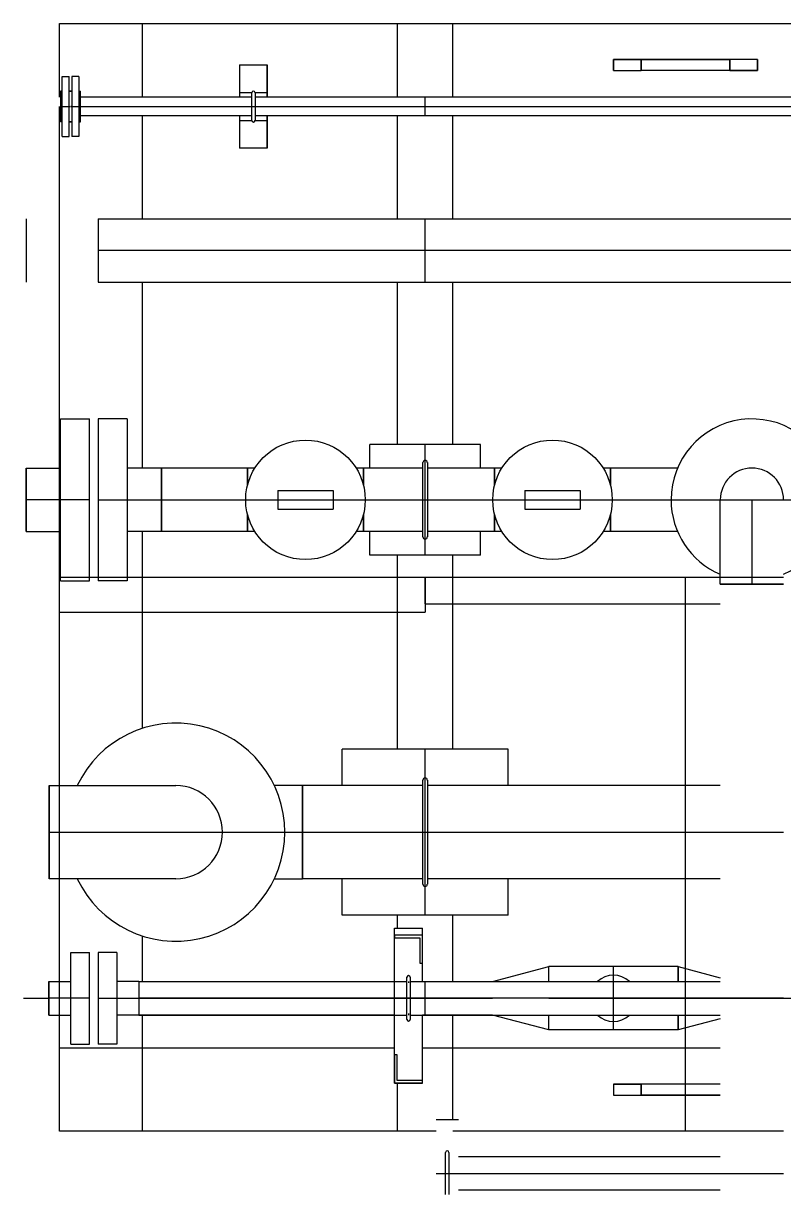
# Model space of a CAD drawing. Header units: inches. Extents: x 517790 to 538444, y 301815 to 302461.
# Drawn here: x 517886.308 to 517887.727, y 302300.902 to 302303.086 of the extents above; entities that cross this region are included whole.
import ezdxf

# ---------------------------------------------------------------- set-up
doc = ezdxf.new("R2010")
doc.units = ezdxf.units.IN
doc.header["$MEASUREMENT"] = 0
doc.layers.add('硅胶总平面底图 工艺装置区', color=253, linetype='Continuous')

msp = doc.modelspace()

# ---------------------------------------------------------------- linework, layer by layer
at = {"layer": '硅胶总平面底图 工艺装置区', "color": 253, "linetype": 'Continuous', "lineweight": -3}
for p, q in [((517886.3758, 302302.9487), (517886.3758, 302303.0865)), ((517886.3758, 302303.0865), (517892.7988, 302303.0865)), ((517886.3758, 302303.0865), (517886.5308, 302303.0865)), ((517886.3758, 302302.9487), (517886.3758, 302303.0865)), ((517886.5308, 302302.9487), (517886.5308, 302303.0865)), ((517887.0062, 302302.9487), (517887.0062, 302303.0865)), ((517887.0062, 302303.0865), (517887.1095, 302303.0865)), ((517887.1095, 302302.9487), (517887.1095, 302303.0865)), ((517886.7117, 302303.009), (517886.7633, 302303.009)), ((517886.7117, 302303.009), (517886.7633, 302303.009)), ((517886.7117, 302303.009), (517886.7117, 302302.9487)), ((517886.7117, 302303.009), (517886.7117, 302302.9487)), ((517886.7633, 302302.9487), (517886.7633, 302303.009)), ((517886.7633, 302303.009), (517886.7633, 302302.9487)), ((517887.4091, 302303.0193), (517887.4091, 302302.9986)), ((517887.4091, 302302.9986), (517887.4091, 302303.0193)), ((517887.4608, 302303.0193), (517887.4091, 302303.0193)), ((517887.4091, 302303.0193), (517887.4608, 302303.0193)), ((517887.4608, 302302.9986), (517887.4608, 302303.0193)), ((517887.4608, 302303.0193), (517887.4608, 302302.9986)), ((517887.4608, 302303.0193), (517887.6261, 302303.0193)), ((517887.6261, 302303.0193), (517887.4608, 302303.0193)), ((517887.4608, 302302.9986), (517887.4608, 302303.0193)), ((517887.6778, 302303.0193), (517887.6261, 302303.0193)), ((517887.6778, 302303.0193), (517887.6261, 302303.0193)), ((517887.6261, 302303.0193), (517887.6261, 302302.9986)), ((517887.6261, 302302.9986), (517887.6261, 302303.0193)), ((517887.6261, 302302.9986), (517887.6261, 302303.0193)), ((517887.6778, 302302.9986), (517887.6778, 302303.0193)), ((517887.6778, 302303.0193), (517887.6778, 302302.9986)), ((517886.3809, 302302.9315), (517886.3809, 302302.9873)), ((517886.3809, 302302.9873), (517886.3941, 302302.9873)), ((517886.3941, 302302.9315), (517886.3941, 302302.9873)), ((517886.3987, 302302.9873), (517886.3987, 302302.9315)), ((517886.4119, 302302.9873), (517886.3987, 302302.9873)), ((517886.4119, 302302.9873), (517886.4119, 302302.9315)), ((517887.4091, 302302.9986), (517887.4608, 302302.9986)), ((517887.4091, 302302.9986), (517887.4608, 302302.9986)), ((517887.6261, 302302.9986), (517887.4608, 302302.9986)), ((517887.6261, 302302.9986), (517887.4608, 302302.9986)), ((517887.6261, 302302.9986), (517887.6778, 302302.9986)), ((517887.6778, 302302.9986), (517887.6261, 302302.9986)), ((517886.3778, 302302.9602), (517886.3778, 302302.9315)), ((517886.3809, 302302.9602), (517886.3778, 302302.9602)), ((517886.3941, 302302.9602), (517886.3987, 302302.9602)), ((517886.3987, 302302.9602), (517886.3941, 302302.9602)), ((517886.4119, 302302.9602), (517886.415, 302302.9602)), ((517886.415, 302302.9315), (517886.415, 302302.9602)), ((517886.7344, 302302.9487), (517886.415, 302302.9487)), ((517886.7117, 302302.9573), (517886.7117, 302302.9487)), ((517886.7117, 302302.9573), (517886.7117, 302302.9487)), ((517886.7344, 302302.9573), (517886.7117, 302302.9573)), ((517886.7344, 302302.9573), (517886.7117, 302302.9573)), ((517886.7344, 302302.9056), (517886.7344, 302302.9573)), ((517886.7633, 302302.9573), (517886.7406, 302302.9573)), ((517886.7633, 302302.9573), (517886.7406, 302302.9573)), ((517886.7406, 302302.9573), (517886.7406, 302302.9056)), ((517888.7062, 302302.9487), (517886.7406, 302302.9487)), ((517886.7633, 302302.9487), (517886.7633, 302302.9573)), ((517886.7633, 302302.9487), (517886.7633, 302302.9573)), ((517887.0578, 302302.9142), (517887.0578, 302302.9487)), ((517886.3758, 302302.9142), (517886.3758, 302302.9315)), ((517886.3778, 302302.9315), (517886.3778, 302302.9027)), ((517886.3778, 302302.9315), (517886.3959, 302302.9315)), ((517886.3809, 302302.8757), (517886.3809, 302302.9315)), ((517886.3941, 302302.9315), (517886.3959, 302302.9315)), ((517886.3941, 302302.8757), (517886.3941, 302302.9315)), ((517886.3987, 302302.9315), (517886.3969, 302302.9315)), ((517886.3969, 302302.9315), (517886.415, 302302.9315)), ((517886.3987, 302302.9315), (517886.3987, 302302.8757)), ((517886.4119, 302302.9315), (517886.4119, 302302.8757)), ((517886.415, 302302.9027), (517886.415, 302302.9315)), ((517886.415, 302302.9315), (517886.7344, 302302.9315)), ((517886.7344, 302302.9315), (517886.7406, 302302.9315)), ((517886.7406, 302302.9315), (517888.7062, 302302.9315)), ((517886.3758, 302302.2569), (517886.3758, 302302.9142)), ((517886.3809, 302302.9027), (517886.3778, 302302.9027)), ((517886.3941, 302302.9027), (517886.3987, 302302.9027)), ((517886.3987, 302302.9027), (517886.3941, 302302.9027)), ((517886.4119, 302302.9027), (517886.415, 302302.9027)), ((517886.7344, 302302.9142), (517886.415, 302302.9142)), ((517886.5308, 302302.7219), (517886.5308, 302302.9142)), ((517886.7117, 302302.9142), (517886.7117, 302302.854)), ((517886.7117, 302302.9142), (517886.7117, 302302.854)), ((517886.7117, 302302.9142), (517886.7117, 302302.9056)), ((517886.7117, 302302.9142), (517886.7117, 302302.9056)), ((517886.7117, 302302.9056), (517886.7344, 302302.9056)), ((517886.7117, 302302.9056), (517886.7344, 302302.9056)), ((517888.7062, 302302.9142), (517886.7406, 302302.9142)), ((517886.7406, 302302.9056), (517886.7633, 302302.9056)), ((517886.7406, 302302.9056), (517886.7633, 302302.9056)), ((517886.7633, 302302.854), (517886.7633, 302302.9142)), ((517886.7633, 302302.9142), (517886.7633, 302302.854)), ((517886.7633, 302302.9056), (517886.7633, 302302.9142)), ((517886.7633, 302302.9056), (517886.7633, 302302.9142)), ((517887.0062, 302302.7219), (517887.0062, 302302.9142)), ((517887.1095, 302302.7219), (517887.1095, 302302.9142)), ((517886.3809, 302302.8757), (517886.3941, 302302.8757)), ((517886.4119, 302302.8757), (517886.3987, 302302.8757)), ((517886.7633, 302302.854), (517886.7117, 302302.854)), ((517886.7633, 302302.854), (517886.7117, 302302.854)), ((517886.3135, 302302.7219), (517886.3135, 302302.6628)), ((517886.4482, 302302.7219), (517886.4482, 302302.6038)), ((517886.4482, 302302.7219), (517889.0914, 302302.7219)), ((517887.0578, 302302.6038), (517887.0578, 302302.7219)), ((517886.3135, 302302.6628), (517886.3135, 302302.6628)), ((517886.3135, 302302.6628), (517886.3135, 302302.6628)), ((517886.3135, 302302.6628), (517886.3135, 302302.6038)), ((517889.0914, 302302.6628), (517886.4482, 302302.6628)), ((517886.4482, 302302.6038), (517889.0914, 302302.6038)), ((517886.5308, 302302.2569), (517886.5308, 302302.6038)), ((517887.0062, 302302.3012), (517887.0062, 302302.6038)), ((517887.1095, 302302.3012), (517887.1095, 302302.6038)), ((517886.3775, 302302.1978), (517886.3775, 302302.3487)), ((517886.3775, 302302.3487), (517886.4316, 302302.3487)), ((517886.4316, 302302.1978), (517886.4316, 302302.3487)), ((517886.4482, 302302.3487), (517886.4482, 302302.1978)), ((517886.5023, 302302.3487), (517886.4482, 302302.3487)), ((517886.5023, 302302.3487), (517886.5023, 302302.1978)), ((517886.9545, 302302.2569), (517886.9545, 302302.3012)), ((517887.1612, 302302.3012), (517886.9545, 302302.3012)), ((517887.0578, 302302.0945), (517887.0578, 302302.3012)), ((517887.1612, 302302.2569), (517887.1612, 302302.3012)), ((517887.0537, 302302.1286), (517887.0537, 302302.2671)), ((517887.062, 302302.2671), (517887.062, 302302.1286)), ((517886.3135, 302302.2569), (517886.3135, 302302.1978)), ((517886.3135, 302302.1978), (517886.3135, 302302.2569)), ((517886.3135, 302302.2569), (517886.3775, 302302.2569)), ((517886.3758, 302302.1388), (517886.3758, 302302.2569)), ((517886.5663, 302302.2569), (517886.5023, 302302.2569)), ((517886.5663, 302302.2569), (517886.5663, 302302.1978)), ((517886.5663, 302302.1388), (517886.5663, 302302.2569)), ((517886.7264, 302302.2569), (517886.5663, 302302.2569)), ((517886.7264, 302302.2569), (517886.7264, 302302.2252)), ((517886.7399, 302302.2569), (517886.7264, 302302.2569)), ((517886.7264, 302302.2252), (517886.7264, 302302.2569)), ((517886.9427, 302302.2569), (517886.9292, 302302.2569)), ((517886.9427, 302302.2252), (517886.9427, 302302.2569)), ((517887.0537, 302302.2569), (517886.9427, 302302.2569)), ((517886.9427, 302302.2569), (517886.9427, 302302.2252)), ((517887.1873, 302302.2569), (517887.062, 302302.2569)), ((517887.1873, 302302.2252), (517887.1873, 302302.2569)), ((517887.1874, 302302.2569), (517887.1874, 302302.2252)), ((517887.2009, 302302.2569), (517887.1874, 302302.2569)), ((517887.4036, 302302.2569), (517887.3901, 302302.2569)), ((517887.4036, 302302.2569), (517887.4036, 302302.2252)), ((517887.4036, 302302.2252), (517887.4036, 302302.2569)), ((517887.5286, 302302.2569), (517887.4036, 302302.2569)), ((517886.7829, 302302.215), (517886.8346, 302302.215)), ((517886.7829, 302302.215), (517886.7829, 302302.1806)), ((517886.8346, 302302.215), (517886.8862, 302302.215)), ((517886.8862, 302302.215), (517886.8862, 302302.1806)), ((517887.2438, 302302.215), (517887.2955, 302302.215)), ((517887.2438, 302302.215), (517887.2438, 302302.1806)), ((517887.2955, 302302.215), (517887.3471, 302302.215)), ((517887.3471, 302302.215), (517887.3471, 302302.1806)), ((517886.3135, 302302.1978), (517886.3135, 302302.1978)), ((517886.3135, 302302.1978), (517886.3135, 302302.1978)), ((517886.3135, 302302.1978), (517886.3135, 302302.1388)), ((517886.4316, 302302.1978), (517886.3135, 302302.1978)), ((517886.3135, 302302.1388), (517886.3135, 302302.1978)), ((517886.3775, 302302.0469), (517886.3775, 302302.1978)), ((517886.4316, 302302.0469), (517886.4316, 302302.1978)), ((517886.4482, 302302.1978), (517886.5663, 302302.1978)), ((517886.4482, 302302.1978), (517886.4482, 302302.0469)), ((517886.5023, 302302.1978), (517886.5023, 302302.0469)), ((517886.5663, 302302.1978), (517886.5663, 302302.1388)), ((517886.5663, 302302.1978), (517886.723, 302302.1978)), ((517886.723, 302302.1978), (517886.7264, 302302.1978)), ((517886.7264, 302302.1978), (517886.9427, 302302.1978)), ((517886.7264, 302302.1978), (517886.7264, 302302.1978)), ((517886.7829, 302302.1806), (517886.8346, 302302.1806)), ((517886.8346, 302302.1806), (517886.8862, 302302.1806)), ((517886.9427, 302302.1978), (517886.9461, 302302.1978)), ((517886.9427, 302302.1978), (517886.9427, 302302.1978)), ((517886.9427, 302302.1978), (517886.9427, 302302.1978)), ((517886.9461, 302302.1978), (517887.0537, 302302.1978)), ((517887.0537, 302302.1978), (517887.062, 302302.1978)), ((517887.062, 302302.1978), (517887.1839, 302302.1978)), ((517887.1839, 302302.1978), (517887.1873, 302302.1978)), ((517887.1873, 302302.1978), (517887.1874, 302302.1978)), ((517887.1874, 302302.1978), (517887.4036, 302302.1978)), ((517887.2438, 302302.1806), (517887.2955, 302302.1806)), ((517887.2955, 302302.1806), (517887.3471, 302302.1806)), ((517887.4036, 302302.1978), (517887.4036, 302302.1978)), ((517887.4036, 302302.1978), (517887.4036, 302302.1978)), ((517887.4036, 302302.1978), (517887.407, 302302.1978)), ((517887.407, 302302.1978), (517887.5166, 302302.1978)), ((517887.5166, 302302.1978), (517887.5593, 302302.1978)), ((517887.5593, 302302.1978), (517887.5594, 302302.1978)), ((517887.5594, 302302.1978), (517887.7756, 302302.1978)), ((517887.6084, 302302.0403), (517887.6084, 302302.1978)), ((517887.6675, 302302.1978), (517887.6675, 302302.0403)), ((517886.7264, 302302.1704), (517886.7264, 302302.1388)), ((517886.7264, 302302.1388), (517886.7264, 302302.1704)), ((517886.9427, 302302.1388), (517886.9427, 302302.1704)), ((517886.9427, 302302.1704), (517886.9427, 302302.1388)), ((517887.1873, 302302.1388), (517887.1873, 302302.1704)), ((517887.1874, 302302.1704), (517887.1874, 302302.1388)), ((517887.4036, 302302.1704), (517887.4036, 302302.1388)), ((517887.4036, 302302.1388), (517887.4036, 302302.1704)), ((517886.3135, 302302.1388), (517886.3775, 302302.1388)), ((517886.3758, 302301.6648), (517886.3758, 302302.1388)), ((517886.5663, 302302.1388), (517886.5023, 302302.1388)), ((517886.5308, 302301.7716), (517886.5308, 302302.1388)), ((517886.7264, 302302.1388), (517886.5663, 302302.1388)), ((517886.7399, 302302.1388), (517886.7264, 302302.1388)), ((517886.9427, 302302.1388), (517886.9292, 302302.1388)), ((517887.0537, 302302.1388), (517886.9427, 302302.1388)), ((517886.9545, 302302.0945), (517886.9545, 302302.1388)), ((517887.1873, 302302.1388), (517887.062, 302302.1388)), ((517887.1612, 302302.0945), (517887.1612, 302302.1388)), ((517887.2009, 302302.1388), (517887.1874, 302302.1388)), ((517887.4036, 302302.1388), (517887.3901, 302302.1388)), ((517887.5286, 302302.1388), (517887.4036, 302302.1388)), ((517887.1612, 302302.0945), (517886.9545, 302302.0945)), ((517887.0062, 302301.7328), (517887.0062, 302302.0945)), ((517887.1095, 302301.7328), (517887.1095, 302302.0945)), ((517886.3758, 302301.9881), (517886.3758, 302302.0532)), ((517886.3758, 302302.0532), (517886.3775, 302302.0532)), ((517886.3775, 302302.0532), (517886.4316, 302302.0532)), ((517886.3775, 302302.0469), (517886.4316, 302302.0469)), ((517886.4316, 302302.0532), (517886.4482, 302302.0532)), ((517886.4482, 302302.0532), (517886.5023, 302302.0532)), ((517886.5023, 302302.0469), (517886.4482, 302302.0469)), ((517886.5023, 302302.0532), (517887.0578, 302302.0532)), ((517887.0578, 302302.0532), (517887.0578, 302301.9881)), ((517887.0578, 302302.0532), (517887.6084, 302302.0532)), ((517887.0578, 302302.0036), (517887.0578, 302302.0532)), ((517887.5435, 302302.0532), (517887.6084, 302302.0532)), ((517887.5435, 302301.6648), (517887.5435, 302302.0532)), ((517887.6084, 302302.0532), (517887.7265, 302302.0532)), ((517887.6084, 302302.0403), (517887.7265, 302302.0403)), ((517887.7265, 302302.0403), (517887.6084, 302302.0403)), ((517887.6675, 302302.0404), (517887.6675, 302302.0404)), ((517887.6675, 302302.0403), (517887.6675, 302302.0404)), ((517887.0578, 302302.0036), (517887.6084, 302302.0036)), ((517886.3758, 302301.9881), (517887.0578, 302301.9881)), ((517886.9028, 302301.6648), (517886.9028, 302301.7328)), ((517887.2128, 302301.7328), (517886.9028, 302301.7328)), ((517887.0578, 302301.4228), (517887.0578, 302301.7328)), ((517887.2128, 302301.6648), (517887.2128, 302301.7328)), ((517887.0537, 302301.4807), (517887.0537, 302301.675)), ((517887.062, 302301.675), (517887.062, 302301.4807)), ((517886.3566, 302301.6648), (517886.3566, 302301.4909)), ((517886.3566, 302301.6648), (517886.5928, 302301.6648)), ((517886.3566, 302301.4909), (517886.3566, 302301.6648)), ((517886.3758, 302301.4909), (517886.3758, 302301.6648)), ((517886.829, 302301.6648), (517886.7767, 302301.6648)), ((517886.829, 302301.5778), (517886.829, 302301.6648)), ((517887.0537, 302301.6648), (517886.829, 302301.6648)), ((517886.829, 302301.6648), (517886.829, 302301.5778)), ((517887.6084, 302301.6648), (517887.062, 302301.6648)), ((517887.5435, 302301.4909), (517887.5435, 302301.6648)), ((517886.3566, 302301.5778), (517886.3566, 302301.5778)), ((517886.3566, 302301.5778), (517886.3566, 302301.5778)), ((517886.3566, 302301.5778), (517886.5928, 302301.5778)), ((517886.5928, 302301.5778), (517886.7962, 302301.5778)), ((517886.7962, 302301.5778), (517886.829, 302301.5778)), ((517886.829, 302301.5778), (517887.0537, 302301.5778)), ((517886.829, 302301.4909), (517886.829, 302301.5778)), ((517886.829, 302301.5778), (517886.829, 302301.5778)), ((517886.829, 302301.5778), (517886.829, 302301.5778)), ((517886.829, 302301.5778), (517886.829, 302301.4909)), ((517887.0537, 302301.5778), (517887.062, 302301.5778)), ((517887.062, 302301.5778), (517887.6084, 302301.5778)), ((517887.6084, 302301.5778), (517887.7265, 302301.5778)), ((517886.5928, 302301.4909), (517886.3566, 302301.4909)), ((517886.3758, 302301.299), (517886.3758, 302301.4909)), ((517886.7767, 302301.4909), (517886.829, 302301.4909)), ((517887.0537, 302301.4909), (517886.829, 302301.4909)), ((517886.9028, 302301.4228), (517886.9028, 302301.4909)), ((517887.6084, 302301.4909), (517887.062, 302301.4909)), ((517887.2128, 302301.4228), (517887.2128, 302301.4909)), ((517887.5435, 302301.3233), (517887.5435, 302301.4909)), ((517887.2128, 302301.4228), (517886.9028, 302301.4228)), ((517887.0062, 302301.3986), (517887.0062, 302301.4228)), ((517887.1095, 302301.299), (517887.1095, 302301.4228)), ((517887.0006, 302301.3986), (517887.0531, 302301.3986)), ((517887.0006, 302301.299), (517887.0006, 302301.3986)), ((517887.0531, 302301.299), (517887.0531, 302301.3986)), ((517886.5308, 302301.299), (517886.5308, 302301.3841)), ((517887.0006, 302301.3856), (517887.0006, 302301.3807)), ((517887.0531, 302301.3856), (517887.0006, 302301.3856)), ((517887.0006, 302301.3807), (517887.0481, 302301.3807)), ((517887.0481, 302301.3807), (517887.0481, 302301.3331)), ((517887.0531, 302301.3331), (517887.0531, 302301.3856)), ((517886.3972, 302301.2679), (517886.3972, 302301.3532)), ((517886.3972, 302301.3532), (517886.4316, 302301.3532)), ((517886.4316, 302301.2679), (517886.4316, 302301.3532)), ((517886.4482, 302301.3532), (517886.4482, 302301.2679)), ((517886.4826, 302301.3532), (517886.4482, 302301.3532)), ((517886.4826, 302301.3532), (517886.4826, 302301.2679)), ((517887.0481, 302301.3331), (517887.0531, 302301.3331)), ((517887.1836, 302301.299), (517887.2885, 302301.3269)), ((517887.2885, 302301.299), (517887.2885, 302301.3269)), ((517887.2885, 302301.299), (517887.2885, 302301.3269)), ((517887.4091, 302301.3269), (517887.2885, 302301.3269)), ((517887.4091, 302301.2088), (517887.4091, 302301.3269)), ((517887.5298, 302301.3269), (517887.4091, 302301.3269)), ((517887.5298, 302301.299), (517887.5298, 302301.3269)), ((517887.5298, 302301.3269), (517887.5298, 302301.299)), ((517887.5298, 302301.3269), (517887.6084, 302301.306)), ((517887.0238, 302301.2286), (517887.0238, 302301.3071)), ((517887.03, 302301.3071), (517887.03, 302301.2286)), ((517887.5435, 302301.2124), (517887.5435, 302301.3233)), ((517886.356, 302301.299), (517886.356, 302301.2679)), ((517886.356, 302301.2679), (517886.356, 302301.299)), ((517886.356, 302301.299), (517886.3972, 302301.299)), ((517886.3758, 302301.2367), (517886.3758, 302301.299)), ((517886.5238, 302301.299), (517886.4826, 302301.299)), ((517886.5238, 302301.299), (517886.5238, 302301.2679)), ((517886.5238, 302301.299), (517886.5238, 302301.2679)), ((517886.5238, 302301.299), (517887.0238, 302301.299)), ((517887.0006, 302301.2367), (517887.0006, 302301.299)), ((517887.0268, 302301.299), (517887.0268, 302301.2966)), ((517887.0268, 302301.299), (517887.0268, 302301.2966)), ((517887.03, 302301.299), (517887.6084, 302301.299)), ((517887.0578, 302301.2367), (517887.0578, 302301.299)), ((517886.3085, 302301.2679), (517886.356, 302301.2679)), ((517886.3085, 302301.2679), (517886.3085, 302301.2679)), ((517886.356, 302301.2679), (517886.356, 302301.2679)), ((517886.356, 302301.2679), (517886.356, 302301.2679)), ((517886.356, 302301.2679), (517886.356, 302301.2367)), ((517886.4316, 302301.2679), (517886.356, 302301.2679)), ((517886.356, 302301.2367), (517886.356, 302301.2679)), ((517886.4316, 302301.2678), (517886.356, 302301.2678)), ((517886.3972, 302301.1826), (517886.3972, 302301.2679)), ((517886.4316, 302301.1826), (517886.4316, 302301.2679)), ((517886.4482, 302301.2679), (517886.5238, 302301.2679)), ((517886.4482, 302301.2679), (517886.4482, 302301.1826)), ((517886.4482, 302301.2678), (517886.5238, 302301.2678)), ((517886.4826, 302301.2679), (517886.4826, 302301.1826)), ((517886.5238, 302301.2679), (517886.5238, 302301.2367)), ((517887.0238, 302301.2679), (517886.5238, 302301.2679)), ((517886.5238, 302301.2679), (517886.5238, 302301.2367)), ((517886.5238, 302301.2678), (517887.1835, 302301.2678)), ((517887.03, 302301.2679), (517887.0238, 302301.2679)), ((517887.6084, 302301.2679), (517887.03, 302301.2679)), ((517887.2885, 302301.2678), (517887.1835, 302301.2678)), ((517887.2885, 302301.2678), (517887.4091, 302301.2678)), ((517887.4091, 302301.2678), (517887.4091, 302301.2678)), ((517887.4091, 302301.2678), (517887.4091, 302301.2678)), ((517887.4091, 302301.2678), (517887.5298, 302301.2678)), ((517887.5298, 302301.2678), (517887.6348, 302301.2678)), ((517887.7265, 302301.2679), (517887.6084, 302301.2679)), ((517887.6348, 302301.2678), (517887.8089, 302301.2678)), ((517887.0268, 302301.2392), (517887.0268, 302301.2367)), ((517887.0268, 302301.2392), (517887.0268, 302301.2367)), ((517886.356, 302301.2367), (517886.356, 302301.2367)), ((517886.356, 302301.2367), (517886.3972, 302301.2367)), ((517886.356, 302301.2367), (517886.3972, 302301.2367)), ((517886.356, 302301.2367), (517886.356, 302301.2367)), ((517886.3758, 302301.0198), (517886.3758, 302301.2367)), ((517886.5238, 302301.2367), (517886.4826, 302301.2367)), ((517886.5238, 302301.2367), (517886.4826, 302301.2367)), ((517886.5238, 302301.2367), (517886.5238, 302301.2367)), ((517886.5238, 302301.2367), (517886.5238, 302301.2367)), ((517887.0006, 302301.2367), (517886.5238, 302301.2367)), ((517886.5238, 302301.2367), (517887.0238, 302301.2367)), ((517886.5308, 302301.0198), (517886.5308, 302301.2367)), ((517887.0006, 302301.1097), (517887.0006, 302301.2367)), ((517887.03, 302301.2367), (517887.6084, 302301.2367)), ((517887.0531, 302301.1097), (517887.0531, 302301.2367)), ((517887.1835, 302301.2367), (517887.0531, 302301.2367)), ((517887.1095, 302301.0417), (517887.1095, 302301.2367)), ((517887.1835, 302301.2367), (517887.1835, 302301.2367)), ((517887.1835, 302301.2367), (517887.1835, 302301.2367)), ((517887.2885, 302301.2088), (517887.1835, 302301.2367)), ((517887.2885, 302301.2088), (517887.2885, 302301.2367)), ((517887.2885, 302301.2088), (517887.2885, 302301.2367)), ((517887.5298, 302301.2088), (517887.5298, 302301.2367)), ((517887.5298, 302301.2367), (517887.5298, 302301.2088)), ((517887.6084, 302301.2297), (517887.5298, 302301.2088)), ((517887.4091, 302301.2088), (517887.2885, 302301.2088)), ((517887.5298, 302301.2088), (517887.4091, 302301.2088)), ((517887.5435, 302301.1077), (517887.5435, 302301.2124)), ((517887.0006, 302301.1748), (517886.3758, 302301.1748)), ((517886.3758, 302301.0198), (517886.3758, 302301.1748)), ((517886.3972, 302301.1825), (517886.3972, 302301.1826)), ((517886.3972, 302301.1826), (517886.4316, 302301.1826)), ((517886.3972, 302301.1825), (517886.4316, 302301.1825)), ((517886.4316, 302301.1825), (517886.4316, 302301.1826)), ((517886.4482, 302301.1826), (517886.4482, 302301.1825)), ((517886.4826, 302301.1826), (517886.4482, 302301.1826)), ((517886.4826, 302301.1825), (517886.4482, 302301.1825)), ((517886.4826, 302301.1826), (517886.4826, 302301.1825)), ((517887.6084, 302301.1748), (517887.0531, 302301.1748)), ((517887.0055, 302301.1622), (517887.0006, 302301.1622)), ((517887.0006, 302301.1622), (517887.0006, 302301.1097)), ((517887.0055, 302301.1146), (517887.0055, 302301.1622)), ((517887.0006, 302301.1097), (517887.0531, 302301.1097)), ((517887.0531, 302301.1097), (517887.0006, 302301.1097)), ((517887.0531, 302301.1146), (517887.0055, 302301.1146)), ((517887.0062, 302301.0198), (517887.0062, 302301.1097)), ((517887.0531, 302301.1097), (517887.0531, 302301.1146)), ((517887.4091, 302301.1077), (517887.4091, 302301.087)), ((517887.4091, 302301.1077), (517887.4091, 302301.087)), ((517887.4608, 302301.1077), (517887.4091, 302301.1077)), ((517887.4091, 302301.1077), (517887.4608, 302301.1077)), ((517887.4608, 302301.087), (517887.4608, 302301.1077)), ((517887.4608, 302301.087), (517887.4608, 302301.1077)), ((517887.6084, 302301.1077), (517887.4608, 302301.1077)), ((517887.6084, 302301.1077), (517887.4608, 302301.1077)), ((517887.4608, 302301.1077), (517887.4608, 302301.087)), ((517887.5435, 302301.087), (517887.5435, 302301.1077)), ((517887.4091, 302301.087), (517887.4608, 302301.087)), ((517887.4091, 302301.087), (517887.4608, 302301.087)), ((517887.4608, 302301.087), (517887.6084, 302301.087)), ((517887.6084, 302301.087), (517887.4608, 302301.087)), ((517887.5435, 302301.0198), (517887.5435, 302301.087)), ((517887.0785, 302301.0417), (517887.1198, 302301.0417)), ((517886.5308, 302301.0198), (517886.3758, 302301.0198)), ((517887.0785, 302301.0198), (517886.3758, 302301.0198)), ((517887.0785, 302301.0198), (517887.0062, 302301.0198)), ((517887.1198, 302301.0198), (517887.1095, 302301.0198)), ((517887.6084, 302301.0198), (517887.1198, 302301.0198)), ((517887.6084, 302301.0198), (517887.5435, 302301.0198)), ((517887.7265, 302301.0198), (517887.6086, 302301.0198)), ((517887.0961, 302300.9017), (517887.0961, 302300.9802)), ((517887.1023, 302300.9802), (517887.1023, 302300.9017)), ((517887.6084, 302300.9721), (517887.1198, 302300.9721)), ((517887.0785, 302300.941), (517887.1198, 302300.941)), ((517887.1198, 302300.941), (517887.6084, 302300.941)), ((517887.6084, 302300.941), (517887.7265, 302300.941)), ((517887.6084, 302300.9098), (517887.1198, 302300.9098))]:
    msp.add_line(p, q, dxfattribs=at)
for centre in [(517886.8346, 302302.1978), (517887.2955, 302302.1978)]:
    msp.add_circle(centre, 0.1115, dxfattribs=at)
for centre, radius, start, end in [((517886.7375, 302302.9573), 0.0031, 0, 180), ((517886.7375, 302302.9056), 0.0031, 180, 0), ((517887.6675, 302302.1978), 0.1509, 293.0357, 180), ((517887.0578, 302302.2671), 0.00413, 0, 180), ((517887.6675, 302302.1978), 0.0591, 0, 180), ((517887.6675, 302302.1978), 0.0591, 0, 180), ((517887.6675, 302302.1978), 0.1509, 180, 246.9643), ((517887.0578, 302302.1286), 0.00413, 180, 0), ((517886.5928, 302301.5778), 0.2034, 0, 154.6961), ((517887.0578, 302301.675), 0.00413, 0, 180), ((517886.5928, 302301.5778), 0.0869, 270, 90), ((517886.5928, 302301.5778), 0.0869, 0, 90), ((517886.5928, 302301.5778), 0.2034, 205.3039, 0), ((517886.5928, 302301.5778), 0.0869, 270, 0), ((517887.0578, 302301.4807), 0.00413, 180, 0), ((517887.0269, 302301.3071), 0.0031, 0, 180), ((517887.4091, 302301.2678), 0.0431, 46.3763, 133.6237), ((517887.0269, 302301.2286), 0.0031, 180, 0), ((517887.4091, 302301.2678), 0.0431, 226.2265, 313.7735), ((517887.0992, 302300.9802), 0.0031, 0, 180)]:
    msp.add_arc(centre, radius, start, end, dxfattribs=at)

doc.saveas('drawing.dxf')
